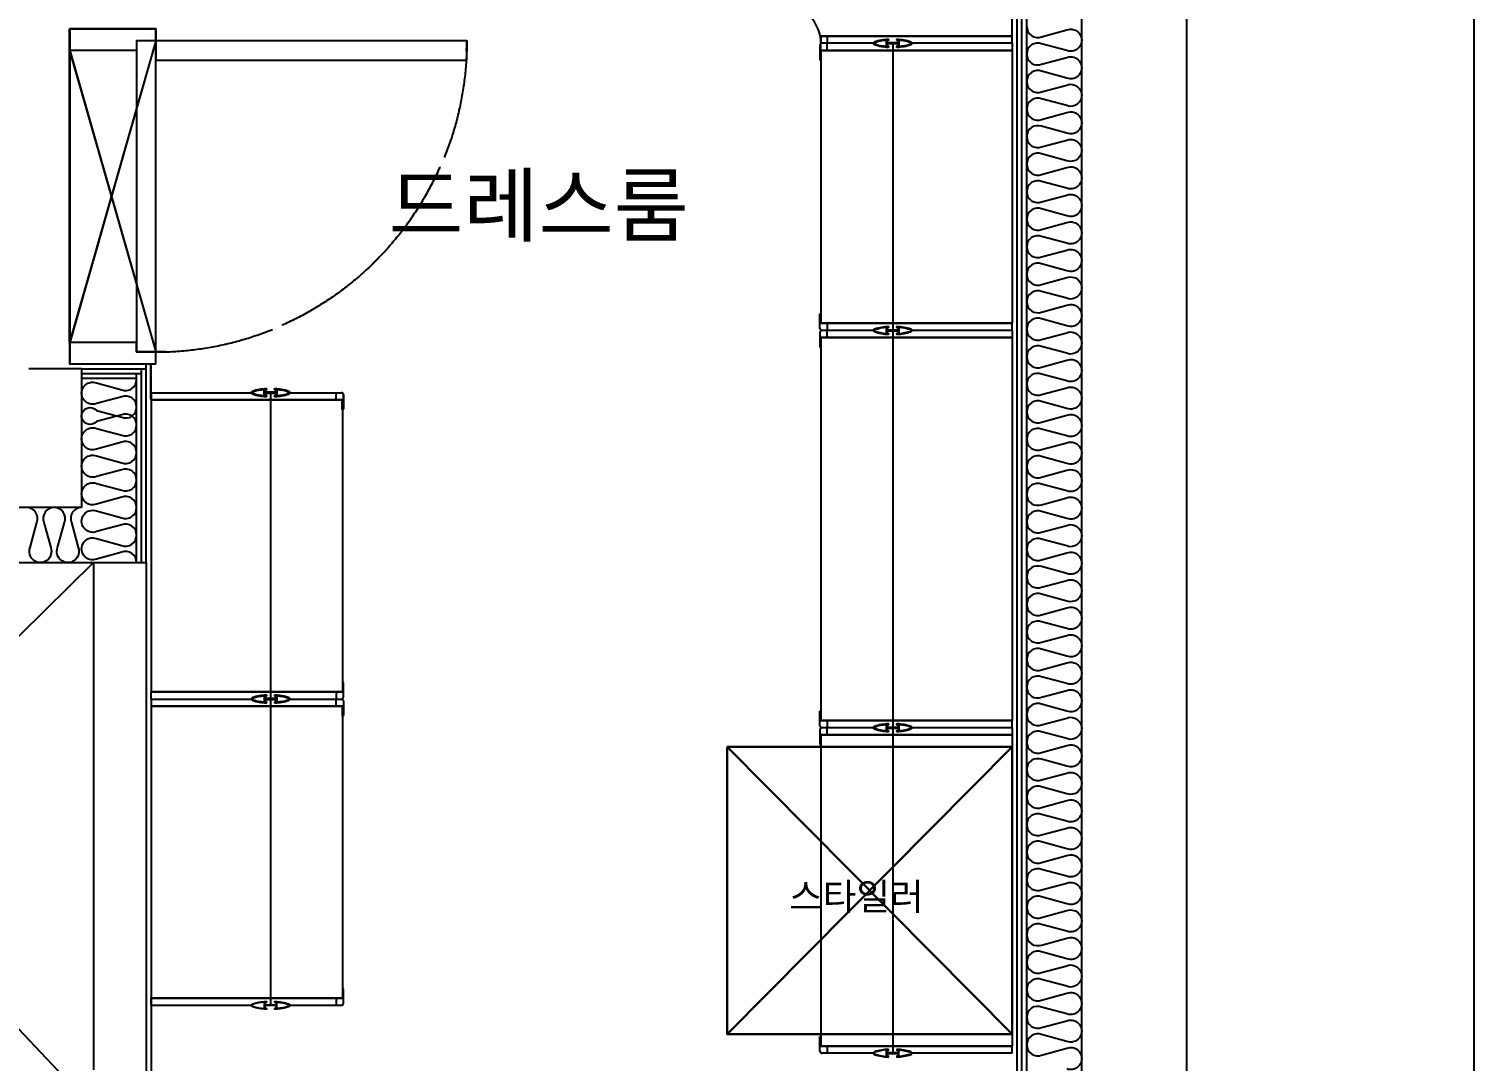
# Model space of a CAD drawing. Header units: millimetres. Extents: x -33000 to 294000, y 0 to 42408.
# Drawn here: x 243556 to 246576, y 18053 to 20210 of the extents above; entities that cross this region are included whole.
import ezdxf
from ezdxf.enums import TextEntityAlignment as Align

# ---------------------------------------------------------------- set-up
doc = ezdxf.new("R2010")
doc.units = ezdxf.units.MM
doc.header["$LTSCALE"] = 50
doc.linetypes.add('DASHDOTX2', pattern=[2, 1, -0.5, 0, -0.5])
doc.linetypes.add('U_144P(확장형)$0$DASHDOTX2', pattern=[2, 1, -0.5, 0, -0.5])
doc.layers.add('arch', color=8, linetype='Continuous')
doc.layers.add('실명', color=9, linetype='Continuous')
doc.styles.add('FORTELINE', font='malgun.ttf')
doc.styles.add('맑은 고딕', font='malgun.ttf')

# ---------------------------------------------------------------- blocks, each defined once
blk = doc.blocks.new('24122111')
at = {"linetype": 'ByBlock', "lineweight": 30}
for p, q in [((380381.2, 56616, -15.3), (379785.2, 56016, -15.3)), ((379785.2, 56616, -15.3), (380381.2, 56016, -15.3))]:
    blk.add_line(p, q, dxfattribs=at)
at = {"linetype": 'ByBlock', "lineweight": 30, "elevation": -15.3}
blk.add_lwpolyline([(379785.2, 56616), (380381.2, 56616), (380381.2, 56016), (379785.2, 56016)], close=True, dxfattribs=at)
at = {"style": '맑은 고딕'}
blk.add_text('스타일러', height=56, dxfattribs=at).set_placement((379914.8, 56275.2, -15.3))
blk = doc.blocks.new('A$Ca9371278')
at = {"linetype": 'Continuous', "ltscale": 4}
for points in [[(180, 0), (180, -700), (0, -700), (0, 0)], [(-650, -65), (-650, -25), (0, -25), (0, -65)], [(40, -675), (0, -675), (0, -25), (40, -25)]]:
    blk.add_lwpolyline(points, close=True, dxfattribs=at)
for points in [[(180, 0), (0, 0), (0, -25), (40, -25), (40, -45), (180, -45), (180, 0)], [(180, -700), (0, -700), (0, -675), (40, -675), (40, -655), (180, -655), (180, -700)]]:
    blk.add_lwpolyline(points, dxfattribs=at)
blk.add_lwpolyline([(180, -655), (180, -45), (0, -675), (0, -25)], close=True)
at = {"linetype": 'DASHDOTX2', "ltscale": 5}
blk.add_arc((0, -25), 650, 180, 270, dxfattribs=at)

msp = doc.modelspace()

# ---------------------------------------------------------------- linework, layer by layer
at = {"layer": 'arch', "ltscale": 25}
for p, q in [((245976.2, 12254.6), (245976.2, 21124.6)), ((245756.2, 12474.6), (245756.2, 20904.6)), ((245631.2, 12599.6), (245631.2, 20779.6)), ((245641.2, 12589.6), (245641.2, 20789.6)), ((245611.2, 20194.6), (245611.2, 20759.6)), ((245621.2, 12609.6), (245621.2, 20769.6)), ((245209.2, 20175.6), (245209.2, 20144.9)), ((245211.2, 20194.6), (245611.2, 20194.6)), ((245211.2, 20154.6), (245211.2, 20194.6)), ((245211.2, 20194.6), (245224.2, 20194.6)), ((245211.2, 20194.6), (245211.2, 20179.6)), ((245224.2, 20179.6), (245213.2, 20179.6)), ((245224.2, 20194.6), (245224.2, 20179.6)), ((245224.2, 20164.6), (245224.2, 20179.6)), ((245361.2, 20180.4), (245361.2, 18068.9)), ((245611.2, 20179.6), (245611.2, 20194.6)), ((245611.2, 20179.6), (245611.2, 20164.6)), ((245209.2, 20144.9), (245211.2, 20144.6)), ((245211.2, 20164.6), (245611.2, 20164.6)), ((245211.2, 20144.6), (245211.2, 20164.6)), ((245211.2, 20164.6), (245224.2, 20164.6)), ((245211.2, 20164.6), (245211.2, 19594.6)), ((245611.2, 20164.6), (245611.2, 19594.6)), ((245209.2, 19614.3), (245211.2, 19614.6)), ((245209.2, 19583.6), (245209.2, 19614.3)), ((245211.2, 19614.6), (245211.2, 19594.6)), ((245209.2, 19575.6), (245209.2, 19544.9)), ((245211.2, 19594.6), (245611.2, 19594.6)), ((245211.2, 19594.6), (245224.2, 19594.6)), ((245224.2, 19579.6), (245213.2, 19579.6)), ((245224.2, 19594.6), (245224.2, 19579.6)), ((245224.2, 19564.6), (245224.2, 19579.6)), ((245611.2, 19579.6), (245611.2, 19594.6)), ((245611.2, 19579.6), (245611.2, 19564.6)), ((245209.2, 19544.9), (245211.2, 19544.6)), ((245211.2, 19564.6), (245611.2, 19564.6)), ((245211.2, 19544.6), (245211.2, 19564.6)), ((245211.2, 19564.6), (245224.2, 19564.6)), ((245211.2, 19564.6), (245211.2, 18764.6)), ((245611.2, 19564.6), (245611.2, 18764.6)), ((243666.2, 19509.6), (243801.2, 19509.6)), ((243666.2, 19499.6), (243791.2, 19499.6)), ((243666.2, 19489.6), (243781.2, 19489.6)), ((243781.2, 19094.6), (243781.2, 19489.6)), ((243791.2, 19094.6), (243791.2, 19499.6)), ((243801.2, 19094.6), (243801.2, 19509.6)), ((243811.2, 19436.6), (243811.2, 19509.6)), ((244061.2, 19450.4), (244061.2, 18168.9)), ((243811.2, 19449.6), (243811.2, 19434.6)), ((244211.2, 19434.6), (243811.2, 19434.6)), ((243811.2, 19434.6), (243811.2, 18824.6)), ((244198.2, 19434.6), (244198.2, 19449.6)), ((244198.2, 19449.6), (244209.2, 19449.6)), ((244211.2, 19434.6), (244198.2, 19434.6)), ((244211.2, 19414.6), (244211.2, 19434.6)), ((244211.2, 19434.6), (244211.2, 18824.6)), ((244213.2, 19445.6), (244213.2, 19414.9)), ((244213.2, 19414.9), (244211.2, 19414.6)), ((239771.2, 19094.6), (243781.2, 19094.6)), ((242611.2, 18034.6), (243691.2, 19094.6)), ((243691.2, 17954.6), (242611.2, 19094.6)), ((243691.2, 19094.6), (243691.2, 18034.6)), ((243691.2, 19094.6), (243801.2, 19094.6)), ((243781.2, 19094.6), (243801.2, 19094.6)), ((243801.2, 19094.6), (243801.2, 17924.6)), ((244211.2, 18824.6), (243811.2, 18824.6)), ((243811.2, 18809.6), (243811.2, 18824.6)), ((244211.2, 18824.6), (244198.2, 18824.6)), ((244198.2, 18824.6), (244198.2, 18809.6)), ((244213.2, 18844.3), (244211.2, 18844.6)), ((244211.2, 18844.6), (244211.2, 18824.6)), ((244213.2, 18813.6), (244213.2, 18844.3)), ((243811.2, 18809.6), (243811.2, 18794.6)), ((244211.2, 18794.6), (243811.2, 18794.6)), ((243811.2, 18794.6), (243811.2, 18169.6)), ((244198.2, 18794.6), (244198.2, 18809.6)), ((244198.2, 18809.6), (244209.2, 18809.6)), ((244211.2, 18794.6), (244198.2, 18794.6)), ((244211.2, 18774.6), (244211.2, 18794.6)), ((244211.2, 18794.6), (244211.2, 18184.6)), ((244213.2, 18805.6), (244213.2, 18774.9)), ((244213.2, 18774.9), (244211.2, 18774.6)), ((245209.2, 18784.3), (245211.2, 18784.6)), ((245209.2, 18753.6), (245209.2, 18784.3)), ((245211.2, 18784.6), (245211.2, 18764.6)), ((245211.2, 18764.6), (245611.2, 18764.6)), ((245211.2, 18764.6), (245224.2, 18764.6)), ((245224.2, 18764.6), (245224.2, 18749.6)), ((245611.2, 18749.6), (245611.2, 18764.6)), ((245209.2, 18745.6), (245209.2, 18714.9)), ((245211.2, 18734.6), (245611.2, 18734.6)), ((245211.2, 18714.6), (245211.2, 18734.6)), ((245211.2, 18734.6), (245224.2, 18734.6)), ((245211.2, 18734.6), (245211.2, 18084.6)), ((245224.2, 18749.6), (245213.2, 18749.6)), ((245224.2, 18734.6), (245224.2, 18749.6)), ((245611.2, 18749.6), (245611.2, 18734.6)), ((245611.2, 18734.6), (245611.2, 18084.6)), ((245209.2, 18714.9), (245211.2, 18714.6)), ((244211.2, 18184.6), (243811.2, 18184.6)), ((243811.2, 18169.6), (243811.2, 18184.6)), ((244211.2, 18184.6), (244198.2, 18184.6)), ((244198.2, 18184.6), (244198.2, 18169.6)), ((244213.2, 18204.3), (244211.2, 18204.6)), ((244211.2, 18204.6), (244211.2, 18184.6)), ((244213.2, 18173.6), (244213.2, 18204.3)), ((244198.2, 18169.6), (244209.2, 18169.6)), ((245209.2, 18104.3), (245211.2, 18104.6)), ((245209.2, 18073.6), (245209.2, 18104.3)), ((245211.2, 18104.6), (245211.2, 18084.6)), ((245211.2, 18084.6), (245611.2, 18084.6)), ((245211.2, 18084.6), (245224.2, 18084.6)), ((245224.2, 18069.6), (245213.2, 18069.6)), ((245224.2, 18084.6), (245224.2, 18069.6)), ((245611.2, 18069.6), (245611.2, 18084.6))]:
    msp.add_line(p, q, dxfattribs=at)
at = {"layer": 'arch'}
for p, q in [((243666, 19499.6), (243556, 19499.6)), ((243666, 19509.6), (243801, 19509.6)), ((243666, 19499.6), (243791, 19499.6)), ((243666, 19499.6), (243666, 19209.6)), ((243666, 19499.6), (243801, 19499.6)), ((243666, 19489.6), (243791, 19489.6)), ((243811, 19436.6), (243811, 19509.6)), ((243666, 19479.6), (243781, 19479.6)), ((243811, 19449.6), (243811, 19434.6)), ((244211, 19434.6), (243811, 19434.6)), ((244198, 19449.6), (244209, 19449.6)), ((244198, 19434.6), (244198, 19449.6)), ((244198, 19449.6), (244209, 19449.6)), ((244211, 19434.6), (244198, 19434.6)), ((244211, 19414.6), (244211, 19434.6)), ((244213, 19445.6), (244213, 19414.9)), ((244213, 19414.9), (244211, 19414.6)), ((243666, 19209.6), (239766, 19209.6))]:
    msp.add_line(p, q, dxfattribs=at)
for points in [[(215606.2, 9214.6), (246576.2, 9214.6), (246576.2, 25474.6), (215606.2, 25474.6)], [(243641, 19554.6), (243641, 20164.6), (243821, 19534.6), (243821, 20184.6)]]:
    msp.add_lwpolyline(points, close=True, dxfattribs=at)
at = {"layer": 'arch', "linetype": 'Continuous', "ltscale": 4}
for points in [[(243641, 20209.6), (243641, 19509.6), (243821, 19509.6), (243821, 20209.6)], [(243781, 19534.6), (243821, 19534.6), (243821, 20184.6), (243781, 20184.6)], [(244471, 20144.6), (244471, 20184.6), (243821, 20184.6), (243821, 20144.6)]]:
    msp.add_lwpolyline(points, close=True, dxfattribs=at)
for points in [[(243641, 20209.6), (243821, 20209.6), (243821, 20184.6), (243781, 20184.6), (243781, 20164.6), (243641, 20164.6), (243641, 20209.6)], [(243641, 19509.6), (243821, 19509.6), (243821, 19534.6), (243781, 19534.6), (243781, 19554.6), (243641, 19554.6), (243641, 19509.6)]]:
    msp.add_lwpolyline(points, dxfattribs=at)
at = {"layer": 'arch', "ltscale": 25}
for points in [[(245641.2, 20214.6, 0.524856), (245672.4, 20193.1), (245725, 20207.4, -1.449198), (245725, 20164.3), (245672.4, 20178.6, 0.524856), (245641.2, 20157.1, 0.524856), (245672.4, 20135.6), (245725, 20149.9, -1.449198), (245725, 20106.8), (245672.4, 20121.1, 0.524856), (245641.2, 20099.6, 0.524856), (245672.4, 20078.1), (245725, 20092.4, -1.449198), (245725, 20049.3), (245672.4, 20063.6, 0.524856), (245641.2, 20042.1, 0.524856), (245672.4, 20020.6), (245725, 20034.9, -1.449198), (245725, 19991.8), (245672.4, 20006.1, 0.524856), (245641.2, 19984.6, 0.524856), (245672.4, 19963.1), (245725, 19977.4, -1.449198), (245725, 19934.3), (245672.4, 19948.6, 0.524856), (245641.2, 19927.1, 0.524856), (245672.4, 19905.6), (245725, 19919.9, -1.449198), (245725, 19876.8), (245672.4, 19891.1, 0.524856), (245641.2, 19869.6, 0.524856), (245672.4, 19848.1), (245725, 19862.4, -1.449198), (245725, 19819.3), (245672.4, 19833.6, 0.524856), (245641.2, 19812.1, 0.524856), (245672.4, 19790.6), (245725, 19804.9, -1.449198), (245725, 19761.8), (245672.4, 19776.1, 0.524856), (245641.2, 19754.6, 0.524856), (245672.4, 19733.1), (245725, 19747.4, -1.449198), (245725, 19704.3), (245672.4, 19718.6, 0.524856), (245641.2, 19697.1, 0.524856), (245672.4, 19675.6), (245725, 19689.9, -1.449198), (245725, 19646.8), (245672.4, 19661.1, 0.524856), (245641.2, 19639.6, 0.524856), (245672.4, 19618.1), (245725, 19632.4, -1.449198), (245725, 19589.3), (245672.4, 19603.6, 0.524856), (245641.2, 19582.1, 0.524856), (245672.4, 19560.6), (245725, 19574.9, -1.449198), (245725, 19531.8), (245672.4, 19546.1, 0.524856), (245641.2, 19524.6, 0.524856), (245672.4, 19503.1), (245725, 19517.4, -1.449198), (245725, 19474.3), (245672.4, 19488.6, 0.524856), (245641.2, 19467.1, 0.524856), (245672.4, 19445.6), (245725, 19459.9, -1.449198), (245725, 19416.8), (245672.4, 19431.1, 0.524856), (245641.2, 19409.6, 0.524856), (245672.4, 19388.1), (245725, 19402.4, -1.449198), (245725, 19359.3), (245672.4, 19373.6, 0.524856), (245641.2, 19352.1, 0.524856), (245672.4, 19330.6), (245725, 19344.9, -1.449198), (245725, 19301.8), (245672.4, 19316.1, 0.524856), (245641.2, 19294.6, 0.524856), (245672.4, 19273.1), (245725, 19287.4, -1.449198), (245725, 19244.3), (245672.4, 19258.6, 0.524856), (245641.2, 19237.1, 0.524856), (245672.4, 19215.6), (245725, 19229.9, -1.449198), (245725, 19186.8), (245672.4, 19201.1, 0.524856), (245641.2, 19179.6, 0.524856), (245672.4, 19158.1), (245725, 19172.4, -1.449198), (245725, 19129.3), (245672.4, 19143.6, 0.524856), (245641.2, 19122.1, 0.524856), (245672.4, 19100.6), (245725, 19114.9, -1.449198), (245725, 19071.8), (245672.4, 19086.1, 0.524856), (245641.2, 19064.6, 0.524856), (245672.4, 19043.1), (245725, 19057.4, -1.449198), (245725, 19014.3), (245672.4, 19028.6, 0.524856), (245641.2, 19007.1, 0.524856), (245672.4, 18985.6), (245725, 18999.9, -1.449198), (245725, 18956.8), (245672.4, 18971.1, 0.524856), (245641.2, 18949.6, 0.524856), (245672.4, 18928.1), (245725, 18942.4, -1.449198), (245725, 18899.3), (245672.4, 18913.6, 0.524856), (245641.2, 18892.1, 0.524856), (245672.4, 18870.6), (245725, 18884.9, -1.449198), (245725, 18841.8), (245672.4, 18856.1, 0.524856), (245641.2, 18834.6, 0.524856), (245672.4, 18813.1), (245725, 18827.4, -1.449198), (245725, 18784.3), (245672.4, 18798.6, 0.524856), (245641.2, 18777.1, 0.524856), (245672.4, 18755.6), (245725, 18769.9, -1.449198), (245725, 18726.8), (245672.4, 18741.1, 0.524856), (245641.2, 18719.6, 0.524856), (245672.4, 18698.1), (245725, 18712.4, -1.449198), (245725, 18669.3), (245672.4, 18683.6, 0.524856), (245641.2, 18662.1, 0.524856), (245672.4, 18640.6), (245725, 18654.9, -1.449198), (245725, 18611.8), (245672.4, 18626.1, 0.524856), (245641.2, 18604.6, 0.524856), (245672.4, 18583.1), (245725, 18597.4, -1.449198), (245725, 18554.3), (245672.4, 18568.6, 0.524856), (245641.2, 18547.1, 0.524856), (245672.4, 18525.6), (245725, 18539.9, -1.449198), (245725, 18496.8), (245672.4, 18511.1, 0.524856), (245641.2, 18489.6, 0.524856), (245672.4, 18468.1), (245725, 18482.4, -1.449198), (245725, 18439.3), (245672.4, 18453.6, 0.524856), (245641.2, 18432.1, 0.524856), (245672.4, 18410.6), (245725, 18424.9, -1.449198), (245725, 18381.8), (245672.4, 18396.1, 0.524856), (245641.2, 18374.6, 0.524856), (245672.4, 18353.1), (245725, 18367.4, -1.449198), (245725, 18324.3), (245672.4, 18338.6, 0.524856), (245641.2, 18317.1, 0.524856), (245672.4, 18295.6), (245725, 18309.9, -1.449198), (245725, 18266.8), (245672.4, 18281.1, 0.524856), (245641.2, 18259.6, 0.524856), (245672.4, 18238.1), (245725, 18252.4, -1.449198), (245725, 18209.3), (245672.4, 18223.6, 0.524856), (245641.2, 18202.1, 0.524856), (245672.4, 18180.6), (245725, 18194.9, -1.449198), (245725, 18151.8), (245672.4, 18166.1, 0.524856), (245641.2, 18144.6, 0.524856), (245672.4, 18123.1), (245725, 18137.4, -1.449198), (245725, 18094.3), (245672.4, 18108.6, 0.524856), (245641.2, 18087.1, 0.524856), (245672.4, 18065.6), (245725, 18079.9, -1.449198), (245725, 18036.8)], [(243781.2, 19094.6, 0.524856), (243750, 19116.1), (243697.4, 19101.8, -1.449198), (243697.4, 19144.9), (243750, 19130.6, 0.524856), (243781.2, 19152.1, 0.524856), (243750, 19173.6), (243697.4, 19159.3, -1.449198), (243697.4, 19202.4), (243750, 19188.1, 0.524856), (243781.2, 19209.6, 0.524856), (243750, 19231.1), (243697.4, 19216.8, -1.449198), (243697.4, 19259.9), (243750, 19245.6, 0.524856), (243781.2, 19267.1, 0.524856), (243750, 19288.6), (243697.4, 19274.3, -1.449198), (243697.4, 19317.4), (243750, 19303.1, 0.524856), (243781.2, 19324.6, 0.524856), (243750, 19346.1), (243697.4, 19331.8, -1.449198), (243697.4, 19374.9), (243750, 19360.6, 0.524856), (243781.2, 19382.1, 0.524856), (243750, 19403.6), (243697.4, 19389.3, -2.708822), (243697.4, 19412.4), (243750, 19398.1, 0.524856), (243781.2, 19419.6, 0.524856), (243750, 19441.1), (243697.4, 19426.8, -1.449198), (243697.4, 19469.9), (243750, 19455.6, 0.524856), (243781.2, 19477.1, 0.02723), (243781.1, 19479.6, 0.02723)], [(243666.2, 19209.6, 0.524856), (243644.7, 19178.4), (243659, 19125.8, -1.449198), (243616, 19125.8), (243630.2, 19178.4, 0.524856), (243608.7, 19209.6, 0.524856), (243587.2, 19178.4), (243601.5, 19125.8, -1.449198), (243558.5, 19125.8), (243572.7, 19178.4, 0.524856), (243551.2, 19209.6, 0.524856)]]:
    msp.add_lwpolyline(points, format="xyb", dxfattribs=at)
at = {"layer": 'arch', "ltscale": 25, "elevation": 0}
for points in [[(245611.2, 20194.6), (245211.2, 20194.6)], [(245321.2, 20179.6), (245213.2, 20179.6)], [(245216.2, 20194.6), (245611.2, 20194.6)], [(245611.2, 20179.6), (245401.2, 20179.6)], [(245611.2, 20164.6), (245211.2, 20164.6)], [(245216.2, 20164.6), (245611.2, 20164.6)], [(245611.2, 19594.6), (245211.2, 19594.6)], [(245321.2, 19579.6), (245213.2, 19579.6)], [(245216.2, 19594.6), (245611.2, 19594.6)], [(245611.2, 19579.6), (245401.2, 19579.6)], [(245611.2, 19564.6), (245211.2, 19564.6)], [(245216.2, 19564.6), (245611.2, 19564.6)], [(245611.2, 18764.6), (245211.2, 18764.6)], [(245216.2, 18764.6), (245611.2, 18764.6)], [(245611.2, 18734.6), (245211.2, 18734.6)], [(245321.2, 18749.6), (245213.2, 18749.6)], [(245216.2, 18734.6), (245611.2, 18734.6)], [(245611.2, 18749.6), (245401.2, 18749.6)], [(245611.2, 18084.6), (245211.2, 18084.6)], [(245321.2, 18069.6), (245213.2, 18069.6)], [(245216.2, 18084.6), (245611.2, 18084.6)], [(245611.2, 18069.6), (245401.2, 18069.6)]]:
    msp.add_lwpolyline(points, dxfattribs=at)
for points in [[(245399.2, 20176.8, -0.073891), (245370.2, 20171.6, -0.422671), (245369.7, 20172.1), (245369.7, 20172.9, -0.414214), (245370.2, 20173.4), (245373.2, 20173.4), (245373.2, 20178.9), (245349.2, 20178.9), (245349.2, 20173.4), (245352.2, 20173.4, -0.414214), (245352.7, 20172.9), (245352.7, 20172.1, -0.422671), (245352.2, 20171.6, -0.073891), (245323.3, 20176.8, -0.719192), (245323.3, 20182.4, -0.073891), (245352.2, 20187.6, -0.422671), (245352.7, 20187.1), (245352.7, 20186.3, -0.414214), (245352.2, 20185.8), (245349.2, 20185.8), (245349.2, 20180.4), (245373.2, 20180.4), (245373.2, 20185.8), (245370.2, 20185.8, -0.414214), (245369.7, 20186.3), (245369.7, 20187.1, -0.422671), (245370.2, 20187.6, -0.073891), (245399.2, 20182.4, -0.719192)], [(245399.2, 20182.4, 0.073891), (245370.2, 20187.6, 0.422671), (245369.7, 20187.1), (245369.7, 20186.3, 0.414214), (245370.2, 20185.8), (245373.2, 20185.8), (245373.2, 20180.4), (245349.2, 20180.4), (245349.2, 20185.8), (245352.2, 20185.8, 0.414214), (245352.7, 20186.3), (245352.7, 20187.1, 0.422671), (245352.2, 20187.6, 0.073891), (245323.3, 20182.4, 0.719192), (245323.3, 20176.8, 0.073891), (245352.2, 20171.6, 0.422671), (245352.7, 20172.1), (245352.7, 20172.9, 0.414214), (245352.2, 20173.4), (245349.2, 20173.4), (245349.2, 20178.9), (245373.2, 20178.9), (245373.2, 20173.4), (245370.2, 20173.4, 0.414214), (245369.7, 20172.9), (245369.7, 20172.1, 0.422671), (245370.2, 20171.6, 0.073891), (245399.2, 20176.8, 0.719192)], [(245348.2, 20172.8, -0.063692), (245323.6, 20177.7, -0.719192), (245323.6, 20181.5, -0.063692), (245348.2, 20186.4)], [(245348.2, 20186.4, 0.063692), (245323.6, 20181.5, 0.719192), (245323.6, 20177.7, 0.063692), (245348.2, 20172.8)], [(245374.2, 20172.8, 0.063692), (245398.9, 20177.7, 0.719192), (245398.9, 20181.5, 0.063692), (245374.2, 20186.4)], [(245374.2, 20186.4, -0.063692), (245398.9, 20181.5, -0.719192), (245398.9, 20177.7, -0.063692), (245374.2, 20172.8)], [(245399.2, 19576.8, -0.073891), (245370.2, 19571.6, -0.422671), (245369.7, 19572.1), (245369.7, 19572.9, -0.414214), (245370.2, 19573.4), (245373.2, 19573.4), (245373.2, 19578.9), (245349.2, 19578.9), (245349.2, 19573.4), (245352.2, 19573.4, -0.414214), (245352.7, 19572.9), (245352.7, 19572.1, -0.422671), (245352.2, 19571.6, -0.073891), (245323.3, 19576.8, -0.719192), (245323.3, 19582.4, -0.073891), (245352.2, 19587.6, -0.422671), (245352.7, 19587.1), (245352.7, 19586.3, -0.414214), (245352.2, 19585.8), (245349.2, 19585.8), (245349.2, 19580.4), (245373.2, 19580.4), (245373.2, 19585.8), (245370.2, 19585.8, -0.414214), (245369.7, 19586.3), (245369.7, 19587.1, -0.422671), (245370.2, 19587.6, -0.073891), (245399.2, 19582.4, -0.719192)], [(245399.2, 19582.4, 0.073891), (245370.2, 19587.6, 0.422671), (245369.7, 19587.1), (245369.7, 19586.3, 0.414214), (245370.2, 19585.8), (245373.2, 19585.8), (245373.2, 19580.4), (245349.2, 19580.4), (245349.2, 19585.8), (245352.2, 19585.8, 0.414214), (245352.7, 19586.3), (245352.7, 19587.1, 0.422671), (245352.2, 19587.6, 0.073891), (245323.3, 19582.4, 0.719192), (245323.3, 19576.8, 0.073891), (245352.2, 19571.6, 0.422671), (245352.7, 19572.1), (245352.7, 19572.9, 0.414214), (245352.2, 19573.4), (245349.2, 19573.4), (245349.2, 19578.9), (245373.2, 19578.9), (245373.2, 19573.4), (245370.2, 19573.4, 0.414214), (245369.7, 19572.9), (245369.7, 19572.1, 0.422671), (245370.2, 19571.6, 0.073891), (245399.2, 19576.8, 0.719192)], [(245348.2, 19572.8, -0.063692), (245323.6, 19577.7, -0.719192), (245323.6, 19581.5, -0.063692), (245348.2, 19586.4)], [(245348.2, 19586.4, 0.063692), (245323.6, 19581.5, 0.719192), (245323.6, 19577.7, 0.063692), (245348.2, 19572.8)], [(245374.2, 19572.8, 0.063692), (245398.9, 19577.7, 0.719192), (245398.9, 19581.5, 0.063692), (245374.2, 19586.4)], [(245374.2, 19586.4, -0.063692), (245398.9, 19581.5, -0.719192), (245398.9, 19577.7, -0.063692), (245374.2, 19572.8)], [(245399.2, 18746.8, -0.073891), (245370.2, 18741.6, -0.422671), (245369.7, 18742.1), (245369.7, 18742.9, -0.414214), (245370.2, 18743.4), (245373.2, 18743.4), (245373.2, 18748.9), (245349.2, 18748.9), (245349.2, 18743.4), (245352.2, 18743.4, -0.414214), (245352.7, 18742.9), (245352.7, 18742.1, -0.422671), (245352.2, 18741.6, -0.073891), (245323.3, 18746.8, -0.719192), (245323.3, 18752.4, -0.073891), (245352.2, 18757.6, -0.422671), (245352.7, 18757.1), (245352.7, 18756.3, -0.414214), (245352.2, 18755.8), (245349.2, 18755.8), (245349.2, 18750.4), (245373.2, 18750.4), (245373.2, 18755.8), (245370.2, 18755.8, -0.414214), (245369.7, 18756.3), (245369.7, 18757.1, -0.422671), (245370.2, 18757.6, -0.073891), (245399.2, 18752.4, -0.719192)], [(245399.2, 18752.4, 0.073891), (245370.2, 18757.6, 0.422671), (245369.7, 18757.1), (245369.7, 18756.3, 0.414214), (245370.2, 18755.8), (245373.2, 18755.8), (245373.2, 18750.4), (245349.2, 18750.4), (245349.2, 18755.8), (245352.2, 18755.8, 0.414214), (245352.7, 18756.3), (245352.7, 18757.1, 0.422671), (245352.2, 18757.6, 0.073891), (245323.3, 18752.4, 0.719192), (245323.3, 18746.8, 0.073891), (245352.2, 18741.6, 0.422671), (245352.7, 18742.1), (245352.7, 18742.9, 0.414214), (245352.2, 18743.4), (245349.2, 18743.4), (245349.2, 18748.9), (245373.2, 18748.9), (245373.2, 18743.4), (245370.2, 18743.4, 0.414214), (245369.7, 18742.9), (245369.7, 18742.1, 0.422671), (245370.2, 18741.6, 0.073891), (245399.2, 18746.8, 0.719192)], [(245348.2, 18742.8, -0.063692), (245323.6, 18747.7, -0.719192), (245323.6, 18751.5, -0.063692), (245348.2, 18756.4)], [(245348.2, 18756.4, 0.063692), (245323.6, 18751.5, 0.719192), (245323.6, 18747.7, 0.063692), (245348.2, 18742.8)], [(245374.2, 18742.8, 0.063692), (245398.9, 18747.7, 0.719192), (245398.9, 18751.5, 0.063692), (245374.2, 18756.4)], [(245374.2, 18756.4, -0.063692), (245398.9, 18751.5, -0.719192), (245398.9, 18747.7, -0.063692), (245374.2, 18742.8)], [(245399.2, 18072.4, 0.073891), (245370.2, 18077.6, 0.422671), (245369.7, 18077.1), (245369.7, 18076.3, 0.414214), (245370.2, 18075.8), (245373.2, 18075.8), (245373.2, 18070.4), (245349.2, 18070.4), (245349.2, 18075.8), (245352.2, 18075.8, 0.414214), (245352.7, 18076.3), (245352.7, 18077.1, 0.422671), (245352.2, 18077.6, 0.073891), (245323.3, 18072.4, 0.719192), (245323.3, 18066.8, 0.073891), (245352.2, 18061.6, 0.422671), (245352.7, 18062.1), (245352.7, 18062.9, 0.414214), (245352.2, 18063.4), (245349.2, 18063.4), (245349.2, 18068.9), (245373.2, 18068.9), (245373.2, 18063.4), (245370.2, 18063.4, 0.414214), (245369.7, 18062.9), (245369.7, 18062.1, 0.422671), (245370.2, 18061.6, 0.073891), (245399.2, 18066.8, 0.719192)], [(245348.2, 18076.4, 0.063692), (245323.6, 18071.5, 0.719192), (245323.6, 18067.7, 0.063692), (245348.2, 18062.8)], [(245374.2, 18076.4, -0.063692), (245398.9, 18071.5, -0.719192), (245398.9, 18067.7, -0.063692), (245374.2, 18062.8)]]:
    msp.add_lwpolyline(points, format="xyb", close=True, dxfattribs=at)
at = {"layer": 'arch'}
for points in [[(244023.1, 19446.8, 0.073891), (244052, 19441.6, 0.422671), (244052.5, 19442.1), (244052.5, 19442.9, 0.414214), (244052, 19443.4), (244049, 19443.4), (244049, 19448.9), (244073, 19448.9), (244073, 19443.4), (244070, 19443.4, 0.414214), (244069.5, 19442.9), (244069.5, 19442.1, 0.422671), (244070, 19441.6, 0.073891), (244099, 19446.8, 0.719192), (244099, 19452.4, 0.073891), (244070, 19457.6, 0.422671), (244069.5, 19457.1), (244069.5, 19456.3, 0.414214), (244070, 19455.8), (244073, 19455.8), (244073, 19450.4), (244049, 19450.4), (244049, 19455.8), (244052, 19455.8, 0.414214), (244052.5, 19456.3), (244052.5, 19457.1, 0.422671), (244052, 19457.6, 0.073891), (244023.1, 19452.4, 0.719192)], [(244023.1, 19452.4, -0.073891), (244052, 19457.6, -0.422671), (244052.5, 19457.1), (244052.5, 19456.3, -0.414214), (244052, 19455.8), (244049, 19455.8), (244049, 19450.4), (244073, 19450.4), (244073, 19455.8), (244070, 19455.8, -0.414214), (244069.5, 19456.3), (244069.5, 19457.1, -0.422671), (244070, 19457.6, -0.073891), (244099, 19452.4, -0.719192), (244099, 19446.8, -0.073891), (244070, 19441.6, -0.422671), (244069.5, 19442.1), (244069.5, 19442.9, -0.414214), (244070, 19443.4), (244073, 19443.4), (244073, 19448.9), (244049, 19448.9), (244049, 19443.4), (244052, 19443.4, -0.414214), (244052.5, 19442.9), (244052.5, 19442.1, -0.422671), (244052, 19441.6, -0.073891), (244023.1, 19446.8, -0.719192)], [(244048, 19442.8, -0.063692), (244023.4, 19447.7, -0.719192), (244023.4, 19451.5, -0.063692), (244048, 19456.4)], [(244048, 19456.4, 0.063692), (244023.4, 19451.5, 0.719192), (244023.4, 19447.7, 0.063692), (244048, 19442.8)], [(244074, 19442.8, 0.063692), (244098.7, 19447.7, 0.719192), (244098.7, 19451.5, 0.063692), (244074, 19456.4)], [(244074, 19456.4, -0.063692), (244098.7, 19451.5, -0.719192), (244098.7, 19447.7, -0.063692), (244074, 19442.8)]]:
    msp.add_lwpolyline(points, format="xyb", close=True, dxfattribs=at)
at = {"layer": 'arch', "ltscale": 25}
for points in [[(244023.3, 19446.8, 0.073891), (244052.2, 19441.6, 0.422671), (244052.7, 19442.1), (244052.7, 19442.9, 0.414214), (244052.2, 19443.4), (244049.2, 19443.4), (244049.2, 19448.9), (244073.2, 19448.9), (244073.2, 19443.4), (244070.2, 19443.4, 0.414214), (244069.7, 19442.9), (244069.7, 19442.1, 0.422671), (244070.2, 19441.6, 0.073891), (244099.2, 19446.8, 0.719192), (244099.2, 19452.4, 0.073891), (244070.2, 19457.6, 0.422671), (244069.7, 19457.1), (244069.7, 19456.3, 0.414214), (244070.2, 19455.8), (244073.2, 19455.8), (244073.2, 19450.4), (244049.2, 19450.4), (244049.2, 19455.8), (244052.2, 19455.8, 0.414214), (244052.7, 19456.3), (244052.7, 19457.1, 0.422671), (244052.2, 19457.6, 0.073891), (244023.3, 19452.4, 0.719192)], [(244023.3, 19452.4, -0.073891), (244052.2, 19457.6, -0.422671), (244052.7, 19457.1), (244052.7, 19456.3, -0.414214), (244052.2, 19455.8), (244049.2, 19455.8), (244049.2, 19450.4), (244073.2, 19450.4), (244073.2, 19455.8), (244070.2, 19455.8, -0.414214), (244069.7, 19456.3), (244069.7, 19457.1, -0.422671), (244070.2, 19457.6, -0.073891), (244099.2, 19452.4, -0.719192), (244099.2, 19446.8, -0.073891), (244070.2, 19441.6, -0.422671), (244069.7, 19442.1), (244069.7, 19442.9, -0.414214), (244070.2, 19443.4), (244073.2, 19443.4), (244073.2, 19448.9), (244049.2, 19448.9), (244049.2, 19443.4), (244052.2, 19443.4, -0.414214), (244052.7, 19442.9), (244052.7, 19442.1, -0.422671), (244052.2, 19441.6, -0.073891), (244023.3, 19446.8, -0.719192)], [(244048.2, 19442.8, -0.063692), (244023.6, 19447.7, -0.719192), (244023.6, 19451.5, -0.063692), (244048.2, 19456.4)], [(244048.2, 19456.4, 0.063692), (244023.6, 19451.5, 0.719192), (244023.6, 19447.7, 0.063692), (244048.2, 19442.8)], [(244074.2, 19442.8, 0.063692), (244098.9, 19447.7, 0.719192), (244098.9, 19451.5, 0.063692), (244074.2, 19456.4)], [(244074.2, 19456.4, -0.063692), (244098.9, 19451.5, -0.719192), (244098.9, 19447.7, -0.063692), (244074.2, 19442.8)], [(244023.3, 18806.8, 0.073891), (244052.2, 18801.6, 0.422671), (244052.7, 18802.1), (244052.7, 18802.9, 0.414214), (244052.2, 18803.4), (244049.2, 18803.4), (244049.2, 18808.9), (244073.2, 18808.9), (244073.2, 18803.4), (244070.2, 18803.4, 0.414214), (244069.7, 18802.9), (244069.7, 18802.1, 0.422671), (244070.2, 18801.6, 0.073891), (244099.2, 18806.8, 0.719192), (244099.2, 18812.4, 0.073891), (244070.2, 18817.6, 0.422671), (244069.7, 18817.1), (244069.7, 18816.3, 0.414214), (244070.2, 18815.8), (244073.2, 18815.8), (244073.2, 18810.4), (244049.2, 18810.4), (244049.2, 18815.8), (244052.2, 18815.8, 0.414214), (244052.7, 18816.3), (244052.7, 18817.1, 0.422671), (244052.2, 18817.6, 0.073891), (244023.3, 18812.4, 0.719192)], [(244023.3, 18812.4, -0.073891), (244052.2, 18817.6, -0.422671), (244052.7, 18817.1), (244052.7, 18816.3, -0.414214), (244052.2, 18815.8), (244049.2, 18815.8), (244049.2, 18810.4), (244073.2, 18810.4), (244073.2, 18815.8), (244070.2, 18815.8, -0.414214), (244069.7, 18816.3), (244069.7, 18817.1, -0.422671), (244070.2, 18817.6, -0.073891), (244099.2, 18812.4, -0.719192), (244099.2, 18806.8, -0.073891), (244070.2, 18801.6, -0.422671), (244069.7, 18802.1), (244069.7, 18802.9, -0.414214), (244070.2, 18803.4), (244073.2, 18803.4), (244073.2, 18808.9), (244049.2, 18808.9), (244049.2, 18803.4), (244052.2, 18803.4, -0.414214), (244052.7, 18802.9), (244052.7, 18802.1, -0.422671), (244052.2, 18801.6, -0.073891), (244023.3, 18806.8, -0.719192)], [(244048.2, 18802.8, -0.063692), (244023.6, 18807.7, -0.719192), (244023.6, 18811.5, -0.063692), (244048.2, 18816.4)], [(244048.2, 18816.4, 0.063692), (244023.6, 18811.5, 0.719192), (244023.6, 18807.7, 0.063692), (244048.2, 18802.8)], [(244074.2, 18802.8, 0.063692), (244098.9, 18807.7, 0.719192), (244098.9, 18811.5, 0.063692), (244074.2, 18816.4)], [(244074.2, 18816.4, -0.063692), (244098.9, 18811.5, -0.719192), (244098.9, 18807.7, -0.063692), (244074.2, 18802.8)], [(244023.3, 18172.4, -0.073891), (244052.2, 18177.6, -0.422671), (244052.7, 18177.1), (244052.7, 18176.3, -0.414214), (244052.2, 18175.8), (244049.2, 18175.8), (244049.2, 18170.4), (244073.2, 18170.4), (244073.2, 18175.8), (244070.2, 18175.8, -0.414214), (244069.7, 18176.3), (244069.7, 18177.1, -0.422671), (244070.2, 18177.6, -0.073891), (244099.2, 18172.4, -0.719192), (244099.2, 18166.8, -0.073891), (244070.2, 18161.6, -0.422671), (244069.7, 18162.1), (244069.7, 18162.9, -0.414214), (244070.2, 18163.4), (244073.2, 18163.4), (244073.2, 18168.9), (244049.2, 18168.9), (244049.2, 18163.4), (244052.2, 18163.4, -0.414214), (244052.7, 18162.9), (244052.7, 18162.1, -0.422671), (244052.2, 18161.6, -0.073891), (244023.3, 18166.8, -0.719192)], [(244048.2, 18176.4, 0.063692), (244023.6, 18171.5, 0.719192), (244023.6, 18167.7, 0.063692), (244048.2, 18162.8)], [(244074.2, 18176.4, -0.063692), (244098.9, 18171.5, -0.719192), (244098.9, 18167.7, -0.063692), (244074.2, 18162.8)]]:
    msp.add_lwpolyline(points, format="xyb", close=True, dxfattribs=at)
at = {"layer": 'arch'}
for points in [[(243811, 19449.6), (244021, 19449.6)], [(243811, 19449.6), (244021, 19449.6)], [(244206, 19434.6), (243811, 19434.6)], [(243811, 19434.6), (244211, 19434.6)], [(244101, 19449.6), (244209, 19449.6)], [(244101, 19449.6), (244209, 19449.6)]]:
    msp.add_lwpolyline(points, dxfattribs=at)
at = {"layer": 'arch', "ltscale": 25}
for points in [[(243811.2, 19449.6), (244021.2, 19449.6)], [(244206.2, 19434.6), (243811.2, 19434.6)], [(243811.2, 19434.6), (244211.2, 19434.6)], [(244101.2, 19449.6), (244209.2, 19449.6)], [(244206.2, 18824.6), (243811.2, 18824.6)], [(243811.2, 18824.6), (244211.2, 18824.6)], [(243811.2, 18809.6), (244021.2, 18809.6)], [(244206.2, 18794.6), (243811.2, 18794.6)], [(243811.2, 18794.6), (244211.2, 18794.6)], [(244101.2, 18809.6), (244209.2, 18809.6)], [(244206.2, 18184.6), (243811.2, 18184.6)], [(243811.2, 18184.6), (244211.2, 18184.6)], [(243811.2, 18169.6), (244021.2, 18169.6)], [(243811.2, 18169.6), (243811.2, 18014.6)], [(244101.2, 18169.6), (244209.2, 18169.6)]]:
    msp.add_lwpolyline(points, dxfattribs=at)
for centre, radius, start, end in [((245131.2, 20179.6), 80, 0, 90), ((245213.2, 20175.6), 4, 90, 180), ((245213.2, 19583.6), 4, 180, 270), ((245213.2, 19575.6), 4, 90, 180), ((244209.2, 19445.6), 4, 0, 90), ((244209.2, 18813.6), 4, 270, 0), ((244209.2, 18805.6), 4, 0, 90), ((245213.2, 18753.6), 4, 180, 270), ((245213.2, 18745.6), 4, 90, 180), ((244209.2, 18173.6), 4, 270, 0), ((245213.2, 18073.6), 4, 180, 270)]:
    msp.add_arc(centre, radius, start, end, dxfattribs=at)
at = {"layer": 'arch', "linetype": 'U_144P(확장형)$0$DASHDOTX2', "ltscale": 5}
msp.add_arc((243821, 20184.6), 650, 270, 0, dxfattribs=at)
at = {"layer": 'arch'}
msp.add_arc((244209, 19445.6), 4, 0, 90, dxfattribs=at)

# ---------------------------------------------------------------- block references
at = {"layer": 'arch', "ltscale": 25, "xscale": -1}
msp.add_blockref('A$Ca9371278', (243821.2, 20209.6), dxfattribs=at)
at = {"layer": 'arch', "ltscale": 25}
msp.add_blockref('24122111', (-134770, -37906.4), dxfattribs=at)

# ---------------------------------------------------------------- texts
at = {"layer": '실명', "ltscale": 25, "style": 'FORTELINE'}
msp.add_text('드레스룸', height=125, dxfattribs=at).set_placement((244621.2, 19841.2), align=Align.MIDDLE_CENTER)

doc.saveas('drawing.dxf')
